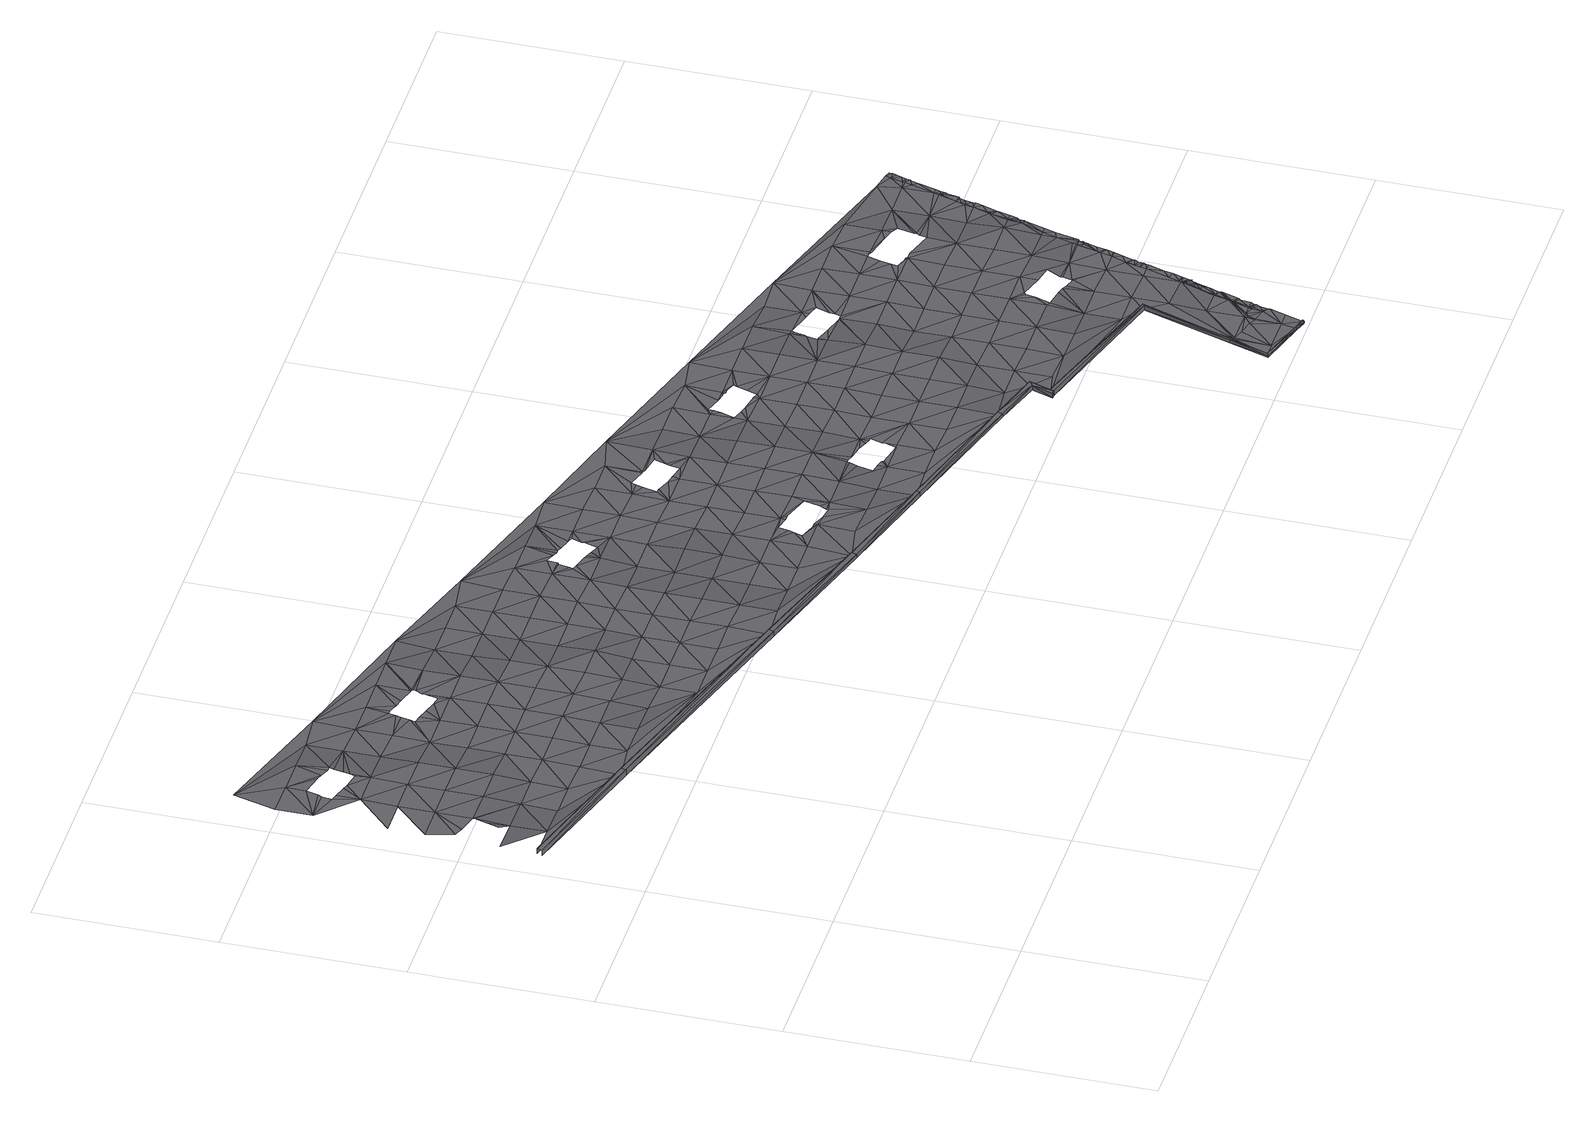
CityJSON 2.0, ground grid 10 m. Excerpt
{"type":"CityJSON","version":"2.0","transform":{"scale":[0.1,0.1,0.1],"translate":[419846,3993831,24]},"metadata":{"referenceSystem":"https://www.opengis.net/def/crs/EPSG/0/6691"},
"CityObjects":{
"road1":{"type":"Road","attributes":{"class":"1040","function":"1","DmGeometricAttribute.dmCode":"2103","DmGeometricAttribute.geometryType":"E2","DmGeometricAttribute.mapLevel":"2500","DmGeometricAttribute.shapeType":"0"},"geometry":[{"type":"MultiSurface","lod":"3","boundaries":[[[0,1,2]],[[3,4,5]],[[5,6,7]],[[6,8,7]],[[9,10,1]],[[1,11,9]],[[12,13,14]],[[0,15,1]],[[13,16,14]],[[14,16,17]],[[15,11,1]],[[15,17,11]],[[18,19,20]],[[12,14,18]],[[21,22,0]],[[0,22,15]],[[0,8,21]],[[14,17,23]],[[23,17,15]],[[19,24,25]],[[26,18,14]],[[23,27,14]],[[25,24,28]],[[25,28,29]],[[15,22,30]],[[26,19,18]],[[31,25,32]],[[3,33,4]],[[19,34,24]],[[5,4,6]],[[25,29,35]],[[21,8,6]],[[15,36,23]],[[31,32,37]],[[19,38,34]],[[25,35,32]],[[14,27,26]],[[15,30,36]],[[39,40,19]],[[26,39,19]],[[19,40,38]],[[23,41,27]],[[36,41,23]],[[30,22,21]],[[32,42,37]],[[32,35,43]],[[41,44,27]],[[21,45,30]],[[46,36,30]],[[43,47,32]],[[48,40,39]],[[26,27,44]],[[49,39,26]],[[39,50,48]],[[44,49,26]],[[51,41,36]],[[32,47,42]],[[46,30,45]],[[52,50,39]],[[51,44,41]],[[53,45,21]],[[49,54,39]],[[47,55,42]],[[42,55,56]],[[52,57,58]],[[36,46,51]],[[52,56,57]],[[59,60,37]],[[58,50,52]],[[61,49,44]],[[51,62,44]],[[37,42,59]],[[52,39,54]],[[45,63,46]],[[49,61,54]],[[42,56,59]],[[45,53,63]],[[64,51,46]],[[63,65,46]],[[59,56,52]],[[61,44,62]],[[66,53,21]],[[64,62,51]],[[61,67,54]],[[68,63,53]],[[33,69,4]],[[70,59,52]],[[71,21,6]],[[46,65,64]],[[72,68,53]],[[52,54,70]],[[62,73,61]],[[64,73,62]],[[74,65,63]],[[54,67,70]],[[61,75,67]],[[73,76,61]],[[76,77,61]],[[77,75,61]],[[60,59,70]],[[74,63,68]],[[64,65,74]],[[75,78,67]],[[67,79,70]],[[80,68,72]],[[81,73,64]],[[74,82,64]],[[82,81,64]],[[67,78,79]],[[83,60,70]],[[84,77,76]],[[72,53,66]],[[85,76,73]],[[70,79,86]],[[80,87,68]],[[76,88,84]],[[81,85,73]],[[89,88,76]],[[70,86,83]],[[74,68,87]],[[85,89,76]],[[74,90,82]],[[87,90,74]],[[69,71,4]],[[86,91,83]],[[80,72,66]],[[6,4,71]],[[83,92,60]],[[83,91,93]],[[94,87,80]],[[90,95,82]],[[82,96,81]],[[85,97,89]],[[93,92,83]],[[92,93,98]],[[85,99,97]],[[81,96,85]],[[80,66,94]],[[85,100,99]],[[87,101,90]],[[94,101,87]],[[82,95,96]],[[92,98,102]],[[103,100,85]],[[104,94,66]],[[103,105,100]],[[106,60,92]],[[101,107,90]],[[66,21,108]],[[90,109,95]],[[106,110,60]],[[103,85,96]],[[111,112,105]],[[112,111,113]],[[106,102,113]],[[106,92,102]],[[103,111,105]],[[114,101,94]],[[96,95,109]],[[90,107,109]],[[115,114,94]],[[115,94,104]],[[33,116,69]],[[117,103,96]],[[109,118,96]],[[119,107,101]],[[108,21,71]],[[106,113,111]],[[118,117,96]],[[119,109,107]],[[120,111,103]],[[121,115,104]],[[119,101,114]],[[104,66,108]],[[122,118,109]],[[120,103,117]],[[123,114,115]],[[106,111,120]],[[124,122,109]],[[124,109,119]],[[121,123,115]],[[104,125,121]],[[126,117,118]],[[125,104,108]],[[106,120,110]],[[119,114,123]],[[127,124,119]],[[128,121,125]],[[123,127,119]],[[120,117,126]],[[118,122,126]],[[128,125,108]],[[120,129,110]],[[126,129,120]],[[124,130,122]],[[127,130,124]],[[131,123,121]],[[128,132,121]],[[132,131,121]],[[133,126,122]],[[130,134,122]],[[135,127,123]],[[108,136,128]],[[129,137,110]],[[131,135,123]],[[137,129,126]],[[138,130,127]],[[133,137,126]],[[116,139,69]],[[122,134,133]],[[135,138,127]],[[140,108,71]],[[132,128,141]],[[137,142,110]],[[128,136,141]],[[143,131,132]],[[144,136,108]],[[138,145,130]],[[146,132,141]],[[134,130,145]],[[147,141,136]],[[148,135,131]],[[143,132,146]],[[133,134,145]],[[143,148,131]],[[133,149,137]],[[150,138,135]],[[139,140,69]],[[151,146,141]],[[147,152,141]],[[71,69,140]],[[148,150,135]],[[133,145,149]],[[151,143,146]],[[153,145,138]],[[141,152,151]],[[137,149,142]],[[154,148,143]],[[155,149,145]],[[153,138,150]],[[156,152,147]],[[154,143,151]],[[147,136,144]],[[157,156,147]],[[158,150,148]],[[139,116,159]],[[144,157,147]],[[149,155,142]],[[108,140,144]],[[154,158,148]],[[155,145,153]],[[152,156,151]],[[150,160,153]],[[161,160,150]],[[162,154,151]],[[163,161,150]],[[158,163,150]],[[160,164,153]],[[155,165,142]],[[153,164,166]],[[153,167,155]],[[162,151,156]],[[153,166,168]],[[153,168,167]],[[169,158,154]],[[162,170,154]],[[157,171,156]],[[172,161,163]],[[173,157,144]],[[155,167,174]],[[173,171,157]],[[163,175,172]],[[176,163,158]],[[163,177,175]],[[178,162,156]],[[179,177,163]],[[155,174,165]],[[154,170,169]],[[176,179,163]],[[174,180,165]],[[181,170,162]],[[182,173,144]],[[165,180,183]],[[176,158,169]],[[178,156,171]],[[184,185,142]],[[186,139,159]],[[187,140,139]],[[181,169,170]],[[140,187,144]],[[142,165,184]],[[173,188,171]],[[184,183,189]],[[182,190,173]],[[191,179,176]],[[181,162,178]],[[173,190,188]],[[192,191,176]],[[144,193,182]],[[194,176,169]],[[195,192,176]],[[171,188,196]],[[195,197,198]],[[165,183,184]],[[198,192,195]],[[189,197,184]],[[182,199,190]],[[171,196,200]],[[194,169,181]],[[184,197,195]],[[178,171,201]],[[202,195,176]],[[182,203,199]],[[171,200,201]],[[204,181,178]],[[201,205,178]],[[193,206,182]],[[207,203,182]],[[202,176,194]],[[201,200,208]],[[193,144,209]],[[206,207,182]],[[195,210,184]],[[202,210,195]],[[181,204,194]],[[201,208,211]],[[204,178,205]],[[159,212,186]],[[187,139,186]],[[193,209,206]],[[213,207,206]],[[209,144,187]],[[214,205,201]],[[201,211,215]],[[216,213,206]],[[216,217,213]],[[202,194,218]],[[216,219,217]],[[218,194,204]],[[184,210,185]],[[216,215,219]],[[220,210,202]],[[221,216,206]],[[201,215,222]],[[223,204,205]],[[222,215,216]],[[224,220,202]],[[224,202,218]],[[201,222,214]],[[210,220,185]],[[204,223,218]],[[206,209,221]],[[225,222,216]],[[223,205,214]],[[226,227,218]],[[218,227,224]],[[228,225,216]],[[229,226,218]],[[228,216,221]],[[225,214,222]],[[227,230,224]],[[223,231,218]],[[232,221,209]],[[231,229,218]],[[220,233,185]],[[234,224,230]],[[224,234,235]],[[236,223,214]],[[233,220,224]],[[237,228,221]],[[225,236,214]],[[238,186,212]],[[231,239,229]],[[240,187,186]],[[187,240,209]],[[237,221,232]],[[237,241,228]],[[224,235,233]],[[242,231,223]],[[231,243,239]],[[244,225,228]],[[245,246,228]],[[233,235,247]],[[228,241,248]],[[249,242,223]],[[249,223,236]],[[242,243,231]],[[237,250,241]],[[233,247,251]],[[228,248,245]],[[252,185,233]],[[232,253,237]],[[237,254,250]],[[242,255,243]],[[236,225,244]],[[228,246,244]],[[237,256,254]],[[257,249,236]],[[242,258,255]],[[259,256,237]],[[252,233,251]],[[244,257,236]],[[244,246,260]],[[251,261,262]],[[238,240,186]],[[263,259,237]],[[244,260,264]],[[261,265,262]],[[262,258,242]],[[266,253,232]],[[263,237,253]],[[265,258,262]],[[257,267,249]],[[232,209,266]],[[252,251,262]],[[268,264,269]],[[270,262,242]],[[244,264,268]],[[263,271,259]],[[242,249,270]],[[272,257,244]],[[263,273,271]],[[274,263,253]],[[269,275,268]],[[249,267,270]],[[276,244,268]],[[268,275,277]],[[277,278,268]],[[270,279,262]],[[212,280,238]],[[263,274,273]],[[281,267,257]],[[266,209,240]],[[274,278,273]],[[252,262,279]],[[274,253,282]],[[244,276,272]],[[281,270,267]],[[253,266,282]],[[268,278,274]],[[283,276,268]],[[257,272,281]],[[284,268,274]],[[281,285,270]],[[286,279,270]],[[287,274,282]],[[288,272,276]],[[268,284,283]],[[252,279,286]],[[270,285,289]],[[290,284,274]],[[282,266,287]],[[291,281,272]],[[281,292,285]],[[287,290,274]],[[288,276,283]],[[270,289,286]],[[293,292,281]],[[288,291,272]],[[280,294,238]],[[289,285,295]],[[238,294,240]],[[295,296,289]],[[297,266,240]],[[291,293,281]],[[298,283,284]],[[289,296,299]],[[290,300,284]],[[301,252,286]],[[302,303,266]],[[287,266,303]],[[294,297,240]],[[301,286,289]],[[304,288,283]],[[291,305,293]],[[287,306,290]],[[303,306,287]],[[307,308,309]],[[294,280,310]],[[311,308,307]],[[308,294,309]],[[284,300,298]],[[307,311,312]],[[313,312,311]],[[304,291,288]],[[301,299,314]],[[289,299,301]],[[294,310,309]],[[291,315,305]],[[266,297,302]],[[308,311,294]],[[297,311,307]],[[297,294,311]],[[306,316,290]],[[314,317,318]],[[302,297,307]],[[304,283,298]],[[318,317,319]],[[290,320,300]],[[321,252,301]],[[318,319,322]],[[323,315,291]],[[301,314,318]],[[324,302,312]],[[322,325,318]],[[323,326,315]],[[318,325,327]],[[328,306,303]],[[323,329,326]],[[323,291,304]],[[298,300,320]],[[290,316,320]],[[330,324,312]],[[303,302,331]],[[318,332,301]],[[332,327,329]],[[298,333,304]],[[331,302,324]],[[320,333,298]],[[334,316,306]],[[323,332,329]],[[318,327,332]],[[335,311,307]],[[311,335,313]],[[328,334,306]],[[336,323,304]],[[313,337,312]],[[303,331,328]],[[333,336,304]],[[324,330,331]],[[320,316,334]],[[301,332,321]],[[338,330,312]],[[339,333,320]],[[340,332,323]],[[341,328,331]],[[330,342,331]],[[343,323,336]],[[344,336,333]],[[320,334,339]],[[339,344,333]],[[340,323,343]],[[345,334,328]],[[346,347,348]],[[321,332,340]],[[349,335,307]],[[335,337,313]],[[350,351,352]],[[337,353,312]],[[341,345,328]],[[354,346,348]],[[331,342,341]],[[355,347,346]],[[346,352,355]],[[346,356,352]],[[345,339,334]],[[357,343,336]],[[344,358,336]],[[352,359,350]],[[351,360,352]],[[361,351,350]],[[358,362,336]],[[352,360,355]],[[350,363,361]],[[357,340,343]],[[364,365,330]],[[366,344,339]],[[345,367,339]],[[363,368,361]],[[369,368,363]],[[336,362,370]],[[363,350,359]],[[342,330,365]],[[346,354,356]],[[336,370,357]],[[367,366,339]],[[321,340,371]],[[372,369,363]],[[359,373,363]],[[341,342,365]],[[352,356,374]],[[358,375,362]],[[359,352,374]],[[357,371,340]],[[373,372,363]],[[376,345,341]],[[377,358,344]],[[360,335,355]],[[358,378,375]],[[365,376,341]],[[338,312,353]],[[353,351,361]],[[364,330,338]],[[379,361,368]],[[357,370,380]],[[381,368,369]],[[354,382,356]],[[357,380,383]],[[356,382,374]],[[357,383,384]],[[385,382,354]],[[386,359,374]],[[347,355,349]],[[335,349,355]],[[387,365,364]],[[345,388,367]],[[382,386,374]],[[389,373,359]],[[358,377,378]],[[381,379,368]],[[376,388,345]],[[386,389,359]],[[357,384,371]],[[337,335,360]],[[360,351,353]],[[353,337,360]],[[381,369,372]],[[390,386,382]],[[344,366,391]],[[392,389,390]],[[393,372,373]],[[386,390,389]],[[344,391,377]],[[389,394,373]],[[387,364,338]],[[321,371,395]],[[373,396,393]],[[381,372,393]],[[397,396,373]],[[398,366,367]],[[388,399,367]],[[381,393,396]],[[400,376,365]],[[396,401,381]],[[397,401,396]],[[371,384,402]],[[403,361,379]],[[381,401,404]],[[399,398,367]],[[402,384,405]],[[373,394,406]],[[404,401,407]],[[373,406,397]],[[397,407,401]],[[398,391,366]],[[408,365,387]],[[353,361,403]],[[404,409,381]],[[410,407,397]],[[411,388,376]],[[407,412,404]],[[353,413,338]],[[398,414,391]],[[415,410,397]],[[338,413,387]],[[395,371,402]],[[397,406,416]],[[381,417,379]],[[405,418,402]],[[419,321,395]],[[407,410,420]],[[397,421,415]],[[397,416,421]],[[410,422,420]],[[412,409,404]],[[410,415,422]],[[400,411,376]],[[420,422,423]],[[365,408,400]],[[421,424,415]],[[415,425,422]],[[422,425,423]],[[424,425,415]],[[387,426,408]],[[402,418,427]],[[407,420,412]],[[381,409,417]],[[423,425,428]],[[429,399,388]],[[420,423,430]],[[431,432,433]],[[420,430,412]],[[387,434,426]],[[433,414,435]],[[423,428,436]],[[423,436,430]],[[431,427,432]],[[437,403,379]],[[353,403,413]],[[435,414,398]],[[438,439,387]],[[412,440,409]],[[411,429,388]],[[412,430,440]],[[408,426,441]],[[379,417,442]],[[409,443,417]],[[409,440,443]],[[430,444,440]],[[408,441,400]],[[443,445,417]],[[430,436,444]],[[438,387,413]],[[417,445,446]],[[419,395,402]],[[440,447,443]],[[448,398,399]],[[443,447,445]],[[417,446,442]],[[445,447,446]],[[387,439,434]],[[402,427,431]],[[431,433,435]],[[446,449,442]],[[400,441,450]],[[440,444,447]],[[447,451,446]],[[452,413,403]],[[446,451,449]],[[400,450,453]],[[448,435,398]],[[379,442,437]],[[449,451,454]],[[442,449,455]],[[455,456,442]],[[457,455,449]],[[449,454,458]],[[449,458,457]],[[438,459,439]],[[460,438,413]],[[402,431,419]],[[461,456,455]],[[457,461,455]],[[399,429,448]],[[442,456,437]],[[458,462,457]],[[463,459,438]],[[400,453,464]],[[452,403,437]],[[411,400,464]],[[462,465,457]],[[466,456,461]],[[457,465,461]],[[465,467,461]],[[468,466,461]],[[456,466,437]],[[469,431,435]],[[448,470,435]],[[466,468,437]],[[461,471,468]],[[461,467,471]],[[411,472,429]],[[464,472,411]],[[460,463,438]],[[468,473,437]],[[468,471,473]],[[453,474,464]],[[437,473,475]],[[437,476,477]],[[437,477,478]],[[476,479,477]],[[437,475,476]],[[477,480,478]],[[413,452,460]],[[481,452,437]],[[431,469,419]],[[477,479,480]],[[474,482,464]],[[472,483,429]],[[437,478,481]],[[484,463,460]],[[478,480,485]],[[435,470,469]],[[486,487,488]],[[478,485,481]],[[486,482,487]],[[448,489,470]],[[490,489,448]],[[491,472,464]],[[488,484,486]],[[486,484,460]],[[492,490,448]],[[448,429,492]],[[464,482,486]],[[486,491,464]],[[481,485,493]],[[452,481,494]],[[460,452,494]],[[481,495,496]],[[481,493,495]],[[495,497,496]],[[429,483,492]],[[481,496,494]],[[494,496,498]],[[498,496,497]],[[497,499,498]],[[499,500,498]],[[498,501,494]],[[502,469,470]],[[498,500,501]],[[470,489,503]],[[504,483,472]],[[460,505,486]],[[460,494,506]],[[491,507,472]],[[494,501,508]],[[492,509,490]],[[501,500,508]],[[470,503,510]],[[494,508,511]],[[494,511,506]],[[460,506,505]],[[419,469,502]],[[492,512,509]],[[506,513,514]],[[511,513,506]],[[506,514,505]],[[486,515,491]],[[516,517,486]],[[470,510,502]],[[514,518,505]],[[517,515,486]],[[504,472,507]],[[514,513,518]],[[504,519,492]],[[505,520,521]],[[510,522,523]],[[492,483,504]],[[486,505,516]],[[505,518,520]],[[522,524,523]],[[502,510,523]],[[505,521,525]],[[521,520,526]],[[526,527,521]],[[528,419,502]],[[529,507,491]],[[505,525,516]],[[521,530,525]],[[531,532,491]],[[521,527,530]],[[525,530,516]],[[523,524,533]],[[534,519,504]],[[532,529,491]],[[491,515,531]],[[527,535,530]],[[535,536,530]],[[517,537,515]],[[517,516,537]],[[516,530,537]],[[537,530,536]],[[523,538,502]],[[531,515,537]],[[537,539,531]],[[504,507,529]],[[523,533,538]],[[539,540,531]],[[538,528,502]],[[531,541,532]],[[542,534,504]],[[529,543,504]],[[531,540,541]],[[533,544,538]],[[541,545,532]],[[540,546,541]],[[542,547,534]],[[543,542,504]],[[542,548,547]],[[532,545,529]],[[538,544,549]],[[550,545,541]],[[551,552,548]],[[541,546,550]],[[529,545,553]],[[550,554,545]],[[545,554,555]],[[545,555,553]],[[529,556,543]],[[550,557,554]],[[555,554,558]],[[553,555,558]],[[554,559,558]],[[549,552,551]],[[529,553,556]],[[419,528,560]],[[538,549,551]],[[551,548,542]],[[558,559,561]],[[528,538,551]],[[553,558,562]],[[553,562,556]],[[558,561,563]],[[558,563,562]],[[543,564,542]],[[565,543,556]],[[556,562,566]],[[567,566,562]],[[556,566,568]],[[562,563,567]],[[568,566,567]],[[556,568,565]],[[543,565,564]],[[564,569,542]],[[568,567,570]],[[568,570,565]],[[569,571,542]],[[560,528,551]],[[570,572,565]],[[564,565,573]],[[565,574,573]],[[565,572,574]],[[564,573,575]],[[575,569,564]],[[573,576,575]],[[573,574,576]],[[576,577,575]],[[575,577,569]],[[551,542,578]],[[542,571,579]],[[569,577,580]],[[569,580,581]],[[571,569,581]],[[542,579,578]],[[581,580,582]],[[579,571,581]],[[581,582,583]],[[581,584,579]],[[560,551,578]],[[581,583,584]],[[584,585,579]],[[579,586,578]],[[579,585,587]],[[586,579,587]],[[588,589,578]],[[578,586,588]],[[578,590,560]],[[589,590,578]],[[586,591,588]],[[586,587,592]],[[586,592,591]],[[588,593,589]],[[588,591,593]],[[560,590,594]],[[589,595,590]],[[589,593,595]],[[590,595,596]],[[594,590,597]],[[590,596,597]],[[594,597,598]]],"semantics":{"surfaces":[{"type":"TrafficArea","function":"2000"}],"values":[0,0,0,0,0,0,0,0,0,0,0,0,0,0,0,0,0,0,0,0,0,0,0,0,0,0,0,0,0,0,0,0,0,0,0,0,0,0,0,0,0,0,0,0,0,0,0,0,0,0,0,0,0,0,0,0,0,0,0,0,0,0,0,0,0,0,0,0,0,0,0,0,0,0,0,0,0,0,0,0,0,0,0,0,0,0,0,0,0,0,0,0,0,0,0,0,0,0,0,0,0,0,0,0,0,0,0,0,0,0,0,0,0,0,0,0,0,0,0,0,0,0,0,0,0,0,0,0,0,0,0,0,0,0,0,0,0,0,0,0,0,0,0,0,0,0,0,0,0,0,0,0,0,0,0,0,0,0,0,0,0,0,0,0,0,0,0,0,0,0,0,0,0,0,0,0,0,0,0,0,0,0,0,0,0,0,0,0,0,0,0,0,0,0,0,0,0,0,0,0,0,0,0,0,0,0,0,0,0,0,0,0,0,0,0,0,0,0,0,0,0,0,0,0,0,0,0,0,0,0,0,0,0,0,0,0,0,0,0,0,0,0,0,0,0,0,0,0,0,0,0,0,0,0,0,0,0,0,0,0,0,0,0,0,0,0,0,0,0,0,0,0,0,0,0,0,0,0,0,0,0,0,0,0,0,0,0,0,0,0,0,0,0,0,0,0,0,0,0,0,0,0,0,0,0,0,0,0,0,0,0,0,0,0,0,0,0,0,0,0,0,0,0,0,0,0,0,0,0,0,0,0,0,0,0,0,0,0,0,0,0,0,0,0,0,0,0,0,0,0,0,0,0,0,0,0,0,0,0,0,0,0,0,0,0,0,0,0,0,0,0,0,0,0,0,0,0,0,0,0,0,0,0,0,0,0,0,0,0,0,0,0,0,0,0,0,0,0,0,0,0,0,0,0,0,0,0,0,0,0,0,0,0,0,0,0,0,0,0,0,0,0,0,0,0,0,0,0,0,0,0,0,0,0,0,0,0,0,0,0,0,0,0,0,0,0,0,0,0,0,0,0,0,0,0,0,0,0,0,0,0,0,0,0,0,0,0,0,0,0,0,0,0,0,0,0,0,0,0,0,0,0,0,0,0,0,0,0,0,0,0,0,0,0,0,0,0,0,0,0,0,0,0,0,0,0,0,0,0,0,0,0,0,0,0,0,0,0,0,0,0,0,0,0,0,0,0,0,0,0,0,0,0,0,0,0,0,0,0,0,0,0,0,0,0,0,0,0,0,0,0,0,0,0,0,0,0,0,0,0,0,0,0,0,0,0,0,0,0,0,0,0,0,0,0,0,0,0,0,0,0,0,0,0,0,0,0,0,0,0,0,0,0,0,0,0,0,0,0,0,0,0,0,0,0,0,0,0,0,0,0,0,0,0,0,0,0,0,0,0,0,0,0,0,0,0,0,0,0,0,0,0,0,0,0,0,0,0,0,0,0,0,0,0,0,0,0,0,0,0,0,0,0,0,0,0,0,0,0,0,0,0,0,0,0,0,0,0,0,0,0,0,0,0,0,0,0,0,0,0,0,0,0,0,0,0,0,0,0,0,0,0,0,0,0,0,0,0,0,0,0,0,0,0,0,0,0,0,0,0,0,0,0,0,0,0,0,0,0,0,0,0,0,0,0,0,0,0,0,0,0,0,0,0,0,0,0,0,0,0,0,0,0,0,0,0,0,0,0,0,0,0,0,0,0,0,0,0,0,0,0,0,0,0,0,0,0,0,0,0,0,0,0,0,0,0,0,0,0,0,0,0,0,0,0,0,0,0,0,0,0,0,0,0,0,0,0,0,0,0,0,0,0,0,0,0,0,0,0,0,0,0,0,0,0,0,0,0,0,0,0,0,0,0,0,0,0,0,0,0,0,0,0,0,0,0,0,0,0,0,0,0,0,0,0,0,0,0,0,0,0,0,0,0,0,0,0,0,0,0,0,0,0,0,0,0,0,0,0,0,0,0,0,0,0,0,0,0,0,0,0,0,0,0,0,0,0,0,0,0,0,0,0,0,0,0,0,0,0,0,0,0,0,0,0,0,0,0,0,0,0,0,0,0,0,0,0,0,0,0,0,0,0,0,0,0,0,0,0,0,0,0,0,0,0,0,0,0,0,0,0,0,0,0,0,0,0,0,0,0]}}]}
},
"vertices":[
[29,260,15],[30,280,14],[10,280,15],[8,257,15],[88,234,18],[8,257,18],[88,237,18],[9,260,18],[9,260,15],[28,292,15],[26,285,15],[30,299,15],[10,320,15],[14,305,15],[30,320,15],[50,280,14],[19,303,15],[30,300,15],[30,340,15],[31,360,15],[10,340,15],[88,237,14],[49,260,14],[50,300,15],[27,374,15],[11,380,15],[50,340,15],[50,320,15],[28,380,15],[29,382,15],[69,260,14],[11,400,15],[31,400,15],[88,234,14],[31,373,15],[31,389,15],[70,280,14],[18,424,15],[38,371,15],[51,360,15],[41,370,15],[70,300,15],[51,400,15],[43,386,15],[70,320,15],[89,259,14],[90,279,14],[46,385,15],[50,368,15],[70,340,15],[51,371,15],[90,299,14],[71,380,14],[109,239,14],[71,360,14],[51,383,15],[54,383,15],[53,380,15],[52,375,15],[71,400,14],[92,402,14],[90,339,14],[90,319,14],[109,259,14],[110,299,14],[110,279,14],[169,218,13],[91,359,14],[129,259,14],[227,193,16],[91,379,14],[228,196,16],[129,239,14],[110,319,14],[130,279,14],[106,354,14],[110,339,14],[105,351,14],[107,359,14],[108,362,14],[149,239,13],[130,319,14],[130,299,14],[111,379,14],[110,350,14],[130,339,14],[109,366,14],[149,259,14],[116,348,14],[123,346,14],[150,279,14],[111,366,14],[131,379,14],[116,364,14],[169,238,13],[150,299,14],[150,319,14],[128,345,14],[121,363,14],[130,352,14],[130,354,14],[169,258,14],[131,360,14],[150,339,14],[189,218,13],[132,358,14],[151,379,14],[170,278,14],[228,196,13],[170,298,14],[171,379,14],[150,359,14],[132,359,14],[132,360,14],[189,258,13],[189,238,13],[227,193,13],[170,338,13],[170,318,14],[190,278,14],[170,358,13],[209,238,13],[190,318,13],[209,258,13],[190,298,13],[209,218,13],[190,338,13],[210,278,13],[229,218,13],[190,358,13],[210,298,13],[229,258,13],[229,238,13],[210,338,13],[210,318,13],[229,278,13],[249,197,13],[210,358,13],[230,298,13],[306,170,14],[307,173,14],[249,217,13],[232,361,13],[249,257,13],[307,173,12],[230,318,13],[249,237,13],[269,197,12],[249,277,13],[230,338,13],[250,297,13],[269,237,12],[269,217,12],[250,317,13],[269,257,12],[250,337,13],[289,217,12],[289,197,12],[269,277,12],[306,170,12],[257,308,13],[260,307,13],[289,237,13],[270,297,13],[258,310,13],[270,337,13],[259,316,13],[261,323,13],[260,317,13],[289,277,12],[289,257,13],[309,217,12],[268,305,13],[309,197,12],[266,321,13],[270,304,13],[290,297,12],[275,303,12],[309,237,12],[280,301,12],[270,320,12],[309,257,12],[329,197,12],[272,320,12],[290,337,12],[311,338,12],[367,153,14],[368,155,14],[319,207,12],[274,319,12],[317,202,12],[282,308,12],[282,310,12],[328,177,12],[309,277,12],[290,317,12],[320,210,12],[281,317,12],[284,316,12],[326,199,12],[321,216,12],[329,217,12],[310,297,12],[329,199,12],[329,256,12],[329,236,12],[348,176,12],[336,196,12],[329,214,12],[368,155,11],[310,317,12],[332,214,12],[367,153,11],[343,195,12],[349,236,12],[347,209,12],[349,196,12],[343,196,12],[329,276,12],[345,200,12],[330,316,12],[368,176,11],[349,216,12],[349,256,12],[330,296,12],[369,216,12],[337,284,12],[335,284,12],[368,196,12],[345,281,12],[337,292,12],[349,276,12],[388,156,11],[350,316,12],[338,296,12],[339,299,12],[369,236,12],[388,176,11],[446,130,13],[350,280,12],[447,133,13],[383,182,11],[369,276,12],[358,278,12],[389,216,12],[387,196,11],[387,197,11],[349,296,12],[385,191,11],[369,256,12],[388,181,11],[350,296,12],[371,321,12],[408,156,11],[392,180,11],[359,284,12],[393,179,11],[389,236,12],[360,286,12],[406,176,11],[389,197,11],[351,295,12],[370,296,12],[408,176,11],[392,196,11],[362,293,12],[447,133,11],[389,256,12],[408,196,11],[400,194,11],[389,276,11],[408,182,11],[409,236,11],[408,184,11],[428,175,11],[405,192,11],[409,216,11],[408,191,11],[410,191,11],[390,296,11],[446,130,11],[409,256,11],[428,155,11],[429,215,11],[428,195,11],[409,263,11],[410,296,11],[448,155,11],[429,235,11],[409,276,11],[448,175,11],[429,255,11],[415,261,11],[419,260,11],[474,122,13],[412,271,11],[413,275,11],[477,124,13],[449,215,11],[413,278,11],[448,195,11],[430,295,11],[477,124,10],[468,135,10],[449,235,11],[429,258,11],[468,155,11],[472,110,10],[470,110,13],[470,110,10],[474,122,10],[472,110,13],[473,112,10],[473,112,13],[422,275,11],[432,257,11],[468,175,11],[426,274,11],[429,275,11],[428,274,11],[468,195,11],[450,298,11],[429,273,11],[449,255,11],[488,115,10],[432,273,11],[434,263,11],[437,271,11],[488,155,10],[436,269,11],[507,114,10],[488,135,10],[449,275,11],[469,215,11],[488,175,11],[558,85,12],[469,235,11],[559,86,12],[547,94,9],[488,195,11],[469,275,11],[508,154,10],[508,134,10],[469,255,11],[489,215,11],[508,174,10],[536,13,9],[543,35,8],[536,13,8],[558,85,9],[538,14,8],[544,35,8],[538,14,9],[559,86,9],[563,5,8],[543,35,10],[563,5,9],[489,255,10],[489,235,10],[564,6,8],[544,35,10],[547,34,8],[488,240,10],[546,14,8],[527,114,10],[528,134,10],[509,214,10],[508,194,10],[548,34,8],[554,32,8],[489,246,10],[489,275,11],[562,30,8],[566,14,8],[564,6,9],[489,240,10],[528,154,10],[508,234,10],[497,237,10],[567,54,8],[490,248,10],[567,34,8],[569,3,9],[491,253,10],[492,255,10],[569,3,8],[571,4,9],[547,114,9],[528,174,10],[571,4,8],[570,3,9],[509,234,10],[570,3,8],[566,28,8],[574,14,8],[509,274,10],[567,28,8],[574,26,8],[529,214,10],[528,194,10],[548,154,10],[568,32,8],[509,254,10],[567,74,9],[569,34,8],[505,251,10],[577,23,8],[570,34,8],[548,134,10],[579,44,8],[575,32,8],[548,174,10],[578,43,8],[567,94,9],[511,234,10],[576,32,8],[577,25,8],[579,46,8],[509,250,10],[530,275,10],[575,34,8],[578,29,8],[576,33,8],[576,34,8],[579,31,8],[579,32,8],[550,133,10],[515,248,10],[580,34,8],[548,194,10],[579,43,8],[529,254,10],[512,240,10],[512,237,10],[560,131,10],[529,234,10],[581,40,8],[587,73,9],[567,114,9],[564,130,10],[579,45,8],[553,142,10],[581,54,8],[580,45,8],[582,41,8],[580,46,8],[580,47,8],[585,51,8],[549,214,10],[582,53,8],[554,147,10],[585,52,8],[587,93,9],[555,148,10],[585,53,8],[584,62,8],[585,66,9],[587,62,8],[587,58,8],[568,129,9],[587,113,9],[587,65,9],[588,61,8],[574,127,9],[568,154,10],[588,62,8],[586,68,9],[589,65,8],[587,72,9],[549,254,10],[549,234,10],[589,68,9],[568,174,10],[590,68,9],[568,144,10],[590,70,9],[591,73,9],[587,74,9],[589,80,9],[591,74,9],[593,79,9],[593,93,9],[578,142,10],[568,194,10],[574,128,9],[594,84,9],[588,133,9],[575,134,9],[575,133,9],[562,221,10],[561,217,10],[588,153,10],[569,214,10],[597,93,9],[596,105,9],[597,95,9],[594,97,9],[598,96,9],[595,100,9],[598,99,9],[599,101,9],[596,104,9],[569,254,10],[563,227,10],[588,193,10],[601,120,9],[599,113,9],[588,173,10],[599,102,9],[567,215,10],[565,234,10],[601,108,9],[569,215,10],[603,113,9],[599,114,9],[605,136,9],[604,133,9],[605,134,9],[604,117,9],[573,214,10],[604,118,9],[601,121,9],[567,234,10],[569,234,10],[569,233,10],[604,131,9],[605,123,9],[607,129,9],[589,253,10],[608,173,10],[606,130,9],[608,145,9],[608,153,9],[582,230,10],[589,209,10],[607,130,9],[608,131,9],[608,133,9],[589,233,10],[609,134,9],[612,147,9],[610,153,9],[609,213,9],[608,193,9],[589,228,10],[614,165,10],[614,153,9],[590,213,10],[591,215,10],[594,226,9],[617,164,9],[609,233,9],[591,216,10],[616,173,9],[618,168,9],[615,169,10],[619,184,9],[618,165,9],[617,173,9],[619,169,9],[627,246,9],[620,173,9],[619,183,9],[622,180,9],[623,198,9],[622,193,9],[620,184,9],[622,181,9],[620,185,9],[625,203,9],[625,189,9],[628,213,9],[626,193,9],[624,198,9],[626,195,9],[624,200,9],[627,199,9],[628,202,9],[629,233,9],[629,216,9],[629,203,9],[629,213,9],[630,209,9],[631,211,9],[631,213,9],[632,216,9],[633,229,9],[635,226,9],[634,233,9],[634,234,9],[636,241,9],[637,231,9],[636,230,9],[637,233,9],[637,244,9],[638,236,9],[639,239,9],[640,241,9],[640,243,9]
]}
